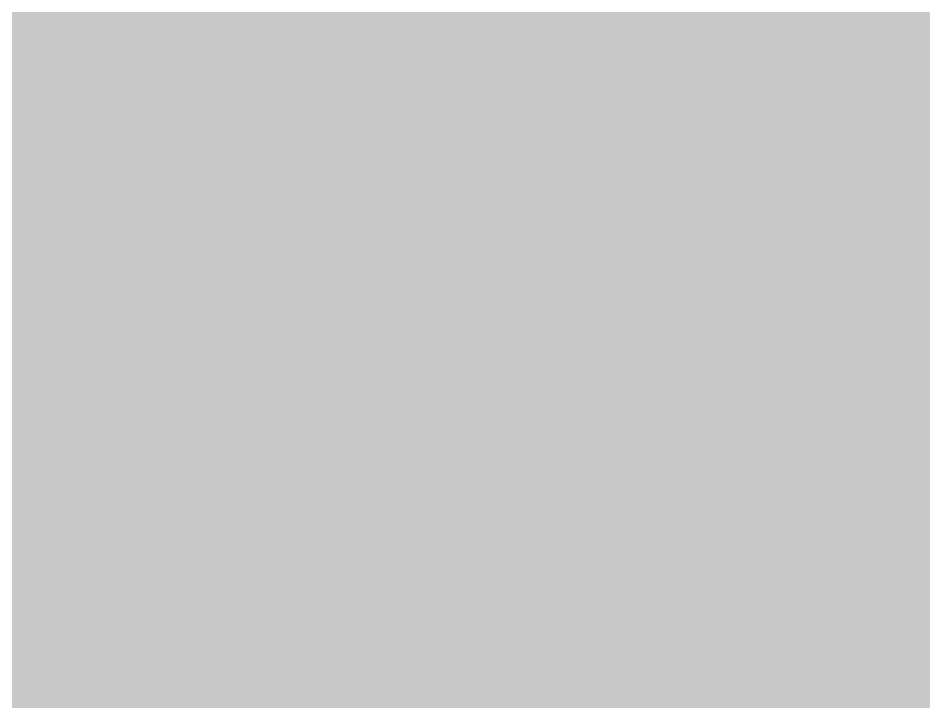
# Model space of a CAD drawing. Header units: millimetres. Extents: x 340454 to 342791, y 6993867 to 6995092.
# Drawn here: x 340795.539 to 340796.166, y 6994605.165 to 6994605.639 of the extents above; entities that cross this region are included whole.
import ezdxf

# ---------------------------------------------------------------- set-up
doc = ezdxf.new("R2010")
doc.units = ezdxf.units.MM
doc.header["$LTSCALE"] = 10
doc.layers.add('A-MODELAGEM', color=7, linetype='Continuous')
doc.layers.add('URB-Quadras', color=3, linetype='Continuous')

msp = doc.modelspace()

# ---------------------------------------------------------------- linework, layer by layer
at = {"layer": 'A-MODELAGEM', "color": 11, "linetype": 'Continuous', "lineweight": -3}
for points in [[(340795.49669, 6994605.64611), (340795.61658, 6994605.63176), (340795.66758, 6994605.78155)], [(340795.61658, 6994605.63176), (340795.82415, 6994605.74855), (340795.66758, 6994605.78155)], [(340795.61658, 6994605.63176), (340795.81126, 6994605.60846), (340795.82415, 6994605.74855)], [(340795.81126, 6994605.60846), (340795.97109, 6994605.71757), (340795.82415, 6994605.74855)], [(340795.81126, 6994605.60846), (340795.82281, 6994605.60708), (340795.97109, 6994605.71757)], [(340795.82281, 6994605.60708), (340795.98417, 6994605.71482), (340795.97109, 6994605.71757)], [(340795.82281, 6994605.60708), (340795.83405, 6994605.60574), (340795.98417, 6994605.71482)], [(340795.83405, 6994605.60574), (340795.99279, 6994605.713), (340795.98417, 6994605.71482)], [(340795.83405, 6994605.60574), (340795.97053, 6994605.5894), (340795.99279, 6994605.713)], [(340795.97053, 6994605.5894), (340796.14302, 6994605.68133), (340795.99279, 6994605.713)], [(340795.97053, 6994605.5894), (340796.16532, 6994605.56609), (340796.14302, 6994605.68133)], [(340796.16532, 6994605.56609), (340796.28991, 6994605.65037), (340796.14302, 6994605.68133)], [(340796.16532, 6994605.56609), (340796.68679, 6994605.50368), (340796.28991, 6994605.65037)], [(340795.45334, 6994605.53992), (340795.61658, 6994605.63176), (340795.49669, 6994605.64611)], [(340795.45334, 6994605.53992), (340795.66685, 6994605.50988), (340795.61658, 6994605.63176)], [(340795.61658, 6994605.63176), (340795.66685, 6994605.50988), (340795.81126, 6994605.60846)], [(340795.66685, 6994605.50988), (340795.67541, 6994605.50868), (340795.81126, 6994605.60846)], [(340795.67541, 6994605.50868), (340795.82281, 6994605.60708), (340795.81126, 6994605.60846)], [(340795.67541, 6994605.50868), (340795.68782, 6994605.50693), (340795.82281, 6994605.60708)], [(340795.68782, 6994605.50693), (340795.83405, 6994605.60574), (340795.82281, 6994605.60708)], [(340795.68782, 6994605.50693), (340795.78906, 6994605.49269), (340795.83405, 6994605.60574)], [(340795.78906, 6994605.49269), (340795.97053, 6994605.5894), (340795.83405, 6994605.60574)], [(340795.78906, 6994605.49269), (340796.0107, 6994605.4615), (340795.97053, 6994605.5894)], [(340796.0107, 6994605.4615), (340796.16532, 6994605.56609), (340795.97053, 6994605.5894)], [(340796.0107, 6994605.4615), (340796.41797, 6994605.4042), (340796.16532, 6994605.56609)], [(340796.16532, 6994605.56609), (340796.41797, 6994605.4042), (340796.68679, 6994605.50368)], [(340795.44235, 6994605.53374), (340795.65708, 6994605.50321), (340795.45334, 6994605.53992)], [(340795.45334, 6994605.53992), (340795.65708, 6994605.50321), (340795.66685, 6994605.50988)], [(340795.36253, 6994605.30215), (340795.65708, 6994605.50321), (340795.44235, 6994605.53374)], [(340795.65708, 6994605.50321), (340795.66544, 6994605.50203), (340795.66685, 6994605.50988)], [(340795.66544, 6994605.50203), (340795.67541, 6994605.50868), (340795.66685, 6994605.50988)], [(340795.66544, 6994605.50203), (340795.67793, 6994605.50025), (340795.67541, 6994605.50868)], [(340795.67793, 6994605.50025), (340795.68782, 6994605.50693), (340795.67541, 6994605.50868)], [(340795.67793, 6994605.50025), (340795.77687, 6994605.48619), (340795.68782, 6994605.50693)], [(340795.68782, 6994605.50693), (340795.77687, 6994605.48619), (340795.78906, 6994605.49269)], [(340795.36253, 6994605.30215), (340795.36527, 6994605.30163), (340795.65708, 6994605.50321)], [(340795.36527, 6994605.30163), (340795.66544, 6994605.50203), (340795.65708, 6994605.50321)], [(340795.36527, 6994605.30163), (340795.37989, 6994605.29887), (340795.66544, 6994605.50203)], [(340795.37989, 6994605.29887), (340795.67793, 6994605.50025), (340795.66544, 6994605.50203)], [(340795.37989, 6994605.29887), (340795.41349, 6994605.29253), (340795.67793, 6994605.50025)], [(340795.41349, 6994605.29253), (340795.77687, 6994605.48619), (340795.67793, 6994605.50025)], [(340795.77687, 6994605.48619), (340796.00024, 6994605.45443), (340795.78906, 6994605.49269)], [(340795.78906, 6994605.49269), (340796.00024, 6994605.45443), (340796.0107, 6994605.4615)], [(340795.41349, 6994605.29253), (340795.68509, 6994605.24125), (340795.77687, 6994605.48619)], [(340795.68509, 6994605.24125), (340796.00024, 6994605.45443), (340795.77687, 6994605.48619)], [(340796.00024, 6994605.45443), (340796.4001, 6994605.39759), (340796.0107, 6994605.4615)], [(340796.0107, 6994605.4615), (340796.4001, 6994605.39759), (340796.41797, 6994605.4042)], [(340795.68509, 6994605.24125), (340795.87879, 6994605.20468), (340796.00024, 6994605.45443)], [(340795.87879, 6994605.20468), (340796.4001, 6994605.39759), (340796.00024, 6994605.45443)], [(340795.87879, 6994605.20468), (340796.3969, 6994605.10687), (340796.4001, 6994605.39759)], [(340795.36935, 6994605.269), (340795.65261, 6994605.21928), (340795.41349, 6994605.29253)], [(340795.41349, 6994605.29253), (340795.65261, 6994605.21928), (340795.68509, 6994605.24125)], [(340795.34685, 6994605.257), (340795.63288, 6994605.20594), (340795.36935, 6994605.269)], [(340795.36935, 6994605.269), (340795.63288, 6994605.20594), (340795.65261, 6994605.21928)], [(340795.24757, 6994605.2041), (340795.56044, 6994605.15694), (340795.34685, 6994605.257)], [(340795.34685, 6994605.257), (340795.56044, 6994605.15694), (340795.63288, 6994605.20594)], [(340795.65261, 6994605.21928), (340795.83278, 6994605.18765), (340795.68509, 6994605.24125)], [(340795.68509, 6994605.24125), (340795.83278, 6994605.18765), (340795.87879, 6994605.20468)], [(340795.63288, 6994605.20594), (340795.80105, 6994605.17591), (340795.65261, 6994605.21928)], [(340795.65261, 6994605.21928), (340795.80105, 6994605.17591), (340795.83278, 6994605.18765)], [(340795.56044, 6994605.15694), (340795.69497, 6994605.13666), (340795.63288, 6994605.20594)], [(340795.69497, 6994605.13666), (340795.80105, 6994605.17591), (340795.63288, 6994605.20594)], [(340795.83278, 6994605.18765), (340796.37554, 6994605.09239), (340795.87879, 6994605.20468)], [(340795.87879, 6994605.20468), (340796.37554, 6994605.09239), (340796.3969, 6994605.10687)], [(340795.24757, 6994605.2041), (340795.43018, 6994605.06883), (340795.56044, 6994605.15694)], [(340795.80105, 6994605.17591), (340796.35332, 6994605.07732), (340795.83278, 6994605.18765)], [(340795.83278, 6994605.18765), (340796.35332, 6994605.07732), (340796.37554, 6994605.09239)], [(340795.69497, 6994605.13666), (340796.30518, 6994605.04467), (340795.80105, 6994605.17591)], [(340795.80105, 6994605.17591), (340796.30518, 6994605.04467), (340796.35332, 6994605.07732)]]:
    msp.add_solid(points, dxfattribs=at)
at = {"layer": 'URB-Quadras', "color": 252, "lineweight": 0}
msp.add_lwpolyline([(340815.24111, 6994491.92566, 0.038213), (340872.81301, 6994444.81451, 0.427498), (340879.89983, 6994446.24043), (340906.67023, 6994488.53746, 0.399537), (340905.32865, 6994495.29637, -0.090947), (340797.45323, 6994605.4907, 0.427165), (340790.33244, 6994606.71318), (340742.10552, 6994571.00178, 0.26508), (340740.10754, 6994566.46906, -0.172307), (340715.61075, 6994465.57628, -0.089172), (340715.61075, 6994465.57628, -2.016247), (340701.91735, 6994473.70423, 0.157194), (340704.26986, 6994475.67369, 0.197995), (340722.46624, 6994581.02875, 0.104869), (340721.60352, 6994582.91543), (340685.6056, 6994631.48152, 0.2535), (340684.74213, 6994631.88424, -0.18056), (340678.01214, 6994633.94495)], format="xyb", dxfattribs=at)

doc.saveas('drawing.dxf')
